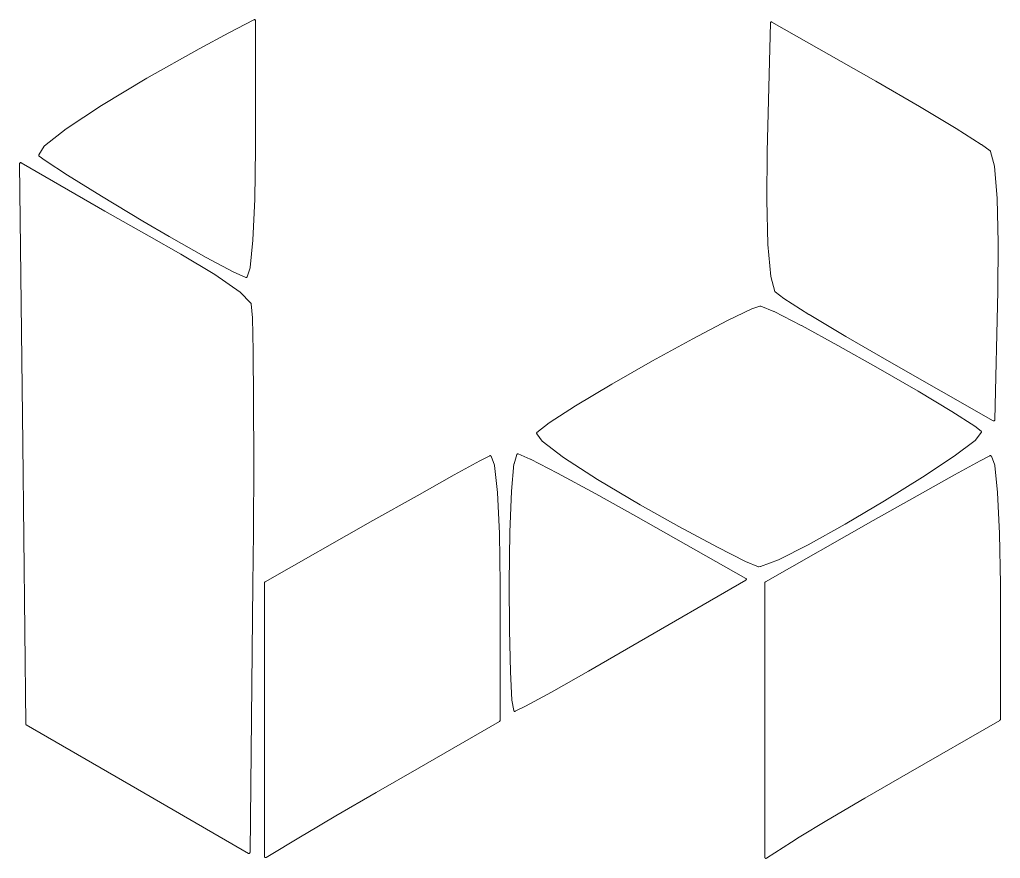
# Model space of a CAD drawing. Header units: millimetres. Extents: x 0 to 203, y 0 to 191.
# Drawn here: x 78.06 to 99.13, y 105.74 to 123.76 of the extents above; entities that cross this region are included whole.
import ezdxf

# ---------------------------------------------------------------- set-up
doc = ezdxf.new("R2010")
doc.units = ezdxf.units.MM
doc.layers.add('Engraving', color=7, linetype='Continuous', lineweight=0, true_color=0x3866dc)

msp = doc.modelspace()

# ---------------------------------------------------------------- linework, layer by layer
at = {"layer": 'Engraving', "linetype": 'Continuous'}
for p, q in [((82.554, 123.479), (83.091, 123.76)), ((83.091, 123.76), (83.095, 123.761)), ((83.095, 123.761), (83.1, 123.763)), ((83.1, 123.763), (83.1, 123.763)), ((83.1, 123.763), (83.1, 123.763)), ((83.1, 123.763), (83.104, 123.763)), ((83.104, 123.763), (83.108, 123.763)), ((83.108, 123.763), (83.108, 123.762)), ((83.108, 123.762), (83.108, 123.762)), ((83.108, 123.762), (83.112, 123.761)), ((83.112, 123.761), (83.112, 123.76)), ((83.112, 123.76), (83.112, 123.76)), ((83.112, 123.76), (83.112, 123.76)), ((83.112, 123.76), (83.116, 123.757)), ((83.116, 123.757), (83.121, 123.755)), ((83.121, 123.755), (83.121, 123.755)), ((83.121, 123.755), (83.121, 123.755)), ((83.121, 123.755), (83.121, 123.752)), ((83.121, 123.752), (83.121, 123.749)), ((83.121, 123.749), (83.121, 123.748)), ((83.121, 123.748), (83.125, 123.748)), ((83.125, 123.748), (83.125, 123.745)), ((83.125, 123.745), (83.125, 123.741)), ((83.125, 123.741), (83.125, 120.986)), ((94.19, 123.703), (94.195, 123.706)), ((94.19, 123.7), (94.19, 123.703)), ((94.19, 123.696), (94.19, 123.7)), ((94.19, 123.7), (94.19, 123.7)), ((94.19, 123.7), (94.19, 123.7)), ((94.195, 123.708), (94.199, 123.711)), ((94.195, 123.706), (94.195, 123.708)), ((94.195, 123.706), (94.195, 123.706)), ((94.195, 123.706), (94.195, 123.706)), ((94.199, 123.711), (94.203, 123.712)), ((94.199, 123.711), (94.199, 123.711)), ((94.199, 123.711), (94.199, 123.711)), ((94.203, 123.712), (94.207, 123.713)), ((94.207, 123.713), (94.211, 123.713)), ((94.207, 123.713), (94.207, 123.713)), ((94.207, 123.713), (94.207, 123.713)), ((94.207, 123.713), (94.207, 123.713)), ((94.211, 123.713), (94.211, 123.713)), ((94.211, 123.713), (94.211, 123.713)), ((94.211, 123.713), (94.216, 123.712)), ((94.216, 123.712), (94.22, 123.711)), ((94.22, 123.711), (96.45, 122.439)), ((94.118, 120.922), (94.186, 123.693)), ((94.186, 123.693), (94.19, 123.696)), ((81.915, 123.138), (82.554, 123.479)), ((82.554, 123.479), (82.554, 123.479)), ((82.554, 123.479), (82.554, 123.479)), ((80.789, 122.504), (81.915, 123.138)), ((81.915, 123.138), (81.915, 123.138)), ((81.915, 123.138), (81.915, 123.138)), ((79.812, 121.916), (80.789, 122.504)), ((80.789, 122.504), (80.789, 122.504)), ((80.789, 122.504), (80.789, 122.504)), ((96.45, 122.439), (96.45, 122.439)), ((96.45, 122.439), (96.45, 122.439)), ((96.45, 122.439), (97.389, 121.896)), ((79.054, 121.417), (79.812, 121.916)), ((79.812, 121.916), (79.812, 121.916)), ((79.812, 121.916), (79.812, 121.916)), ((97.389, 121.896), (97.389, 121.896)), ((97.389, 121.896), (97.389, 121.896)), ((97.389, 121.896), (98.176, 121.423)), ((78.589, 121.051), (79.054, 121.417)), ((79.054, 121.417), (79.054, 121.417)), ((79.054, 121.417), (79.054, 121.417)), ((98.176, 121.423), (98.176, 121.423)), ((98.176, 121.423), (98.176, 121.423)), ((98.176, 121.423), (98.718, 121.08)), ((78.47, 120.857), (78.58, 121.046)), ((78.58, 121.046), (78.585, 121.048)), ((78.58, 121.046), (78.58, 121.046)), ((78.58, 121.046), (78.58, 121.046)), ((78.585, 121.048), (78.585, 121.051)), ((78.585, 121.051), (78.589, 121.051)), ((78.589, 121.051), (78.589, 121.051)), ((83.125, 120.986), (83.108, 119.904)), ((83.125, 120.986), (83.125, 120.986)), ((83.125, 120.986), (83.125, 120.986)), ((98.718, 121.08), (98.722, 121.079)), ((98.722, 121.079), (98.722, 121.079)), ((98.722, 121.079), (98.908, 120.941)), ((78.466, 120.85), (78.47, 120.853)), ((78.466, 120.849), (78.466, 120.85)), ((78.466, 120.85), (78.466, 120.85)), ((78.466, 120.846), (78.466, 120.849)), ((78.466, 120.843), (78.466, 120.846)), ((78.466, 120.842), (78.466, 120.843)), ((78.47, 120.839), (78.466, 120.842)), ((78.466, 120.842), (78.466, 120.842)), ((78.47, 120.856), (78.47, 120.857)), ((78.47, 120.857), (78.47, 120.857)), ((78.47, 120.853), (78.47, 120.856)), ((78.47, 120.836), (78.47, 120.839)), ((78.47, 120.835), (78.47, 120.836)), ((78.47, 120.836), (78.47, 120.836)), ((78.47, 120.833), (78.47, 120.835)), ((78.474, 120.831), (78.47, 120.833)), ((78.474, 120.83), (78.474, 120.831)), ((78.601, 120.735), (78.474, 120.83)), ((78.474, 120.83), (78.474, 120.83)), ((94.11, 119.889), (94.118, 120.922)), ((94.118, 120.922), (94.118, 120.922)), ((94.118, 120.922), (94.118, 120.922)), ((98.908, 120.941), (98.913, 120.938)), ((98.913, 120.938), (98.913, 120.936)), ((98.913, 120.936), (98.913, 120.936)), ((98.913, 120.936), (98.913, 120.936)), ((98.913, 120.936), (98.917, 120.933)), ((98.917, 120.933), (98.917, 120.93)), ((98.917, 120.93), (99.002, 120.614)), ((78.056, 120.67), (78.06, 120.674)), ((78.123, 114.647), (78.056, 120.67)), ((78.056, 120.67), (78.056, 120.67)), ((78.056, 120.67), (78.056, 120.67)), ((78.06, 120.68), (78.064, 120.683)), ((78.06, 120.677), (78.06, 120.68)), ((78.06, 120.674), (78.06, 120.677)), ((78.06, 120.677), (78.06, 120.677)), ((78.06, 120.677), (78.06, 120.677)), ((78.064, 120.686), (78.068, 120.688)), ((78.064, 120.684), (78.064, 120.686)), ((78.064, 120.683), (78.064, 120.684)), ((78.064, 120.684), (78.064, 120.684)), ((78.068, 120.688), (78.072, 120.69)), ((78.068, 120.688), (78.068, 120.688)), ((78.068, 120.688), (78.068, 120.688)), ((78.072, 120.69), (78.077, 120.691)), ((78.077, 120.691), (78.077, 120.691)), ((78.077, 120.691), (78.077, 120.691)), ((78.077, 120.691), (78.077, 120.691)), ((78.077, 120.691), (78.081, 120.691)), ((78.081, 120.691), (78.081, 120.691)), ((78.081, 120.691), (78.085, 120.69)), ((78.081, 120.691), (78.081, 120.691)), ((78.085, 120.69), (78.089, 120.688)), ((78.089, 120.688), (78.089, 120.688)), ((78.089, 120.688), (78.089, 120.688)), ((78.089, 120.688), (79.109, 120.096)), ((78.601, 120.734), (78.601, 120.735)), ((78.601, 120.735), (78.601, 120.735)), ((79.084, 120.421), (78.601, 120.734)), ((99.002, 120.614), (99.002, 120.612)), ((99.002, 120.612), (99.002, 120.61)), ((99.002, 120.61), (99.057, 119.921)), ((79.816, 119.967), (79.084, 120.421)), ((79.084, 120.421), (79.084, 120.421)), ((79.084, 120.421), (79.084, 120.421)), ((79.109, 120.096), (79.888, 119.648)), ((80.704, 119.434), (79.816, 119.967)), ((79.816, 119.967), (79.816, 119.967)), ((79.816, 119.967), (79.816, 119.967)), ((99.057, 119.921), (99.057, 119.921)), ((99.057, 119.921), (99.057, 119.92)), ((99.057, 119.92), (99.082, 118.962)), ((83.108, 119.903), (83.07, 119.022)), ((83.108, 119.904), (83.108, 119.904)), ((83.108, 119.904), (83.108, 119.903)), ((94.135, 118.931), (94.11, 119.889)), ((94.11, 119.889), (94.11, 119.889)), ((94.11, 119.889), (94.11, 119.889)), ((79.888, 119.648), (80.84, 119.107)), ((81.267, 119.104), (80.704, 119.434)), ((80.704, 119.434), (80.704, 119.434)), ((80.704, 119.434), (80.704, 119.434)), ((80.84, 119.107), (80.84, 119.107)), ((80.84, 119.107), (81.521, 118.723)), ((82.063, 118.651), (81.267, 119.104)), ((81.267, 119.104), (81.267, 119.104)), ((81.267, 119.104), (81.267, 119.104)), ((83.07, 119.021), (83.011, 118.436)), ((83.07, 119.022), (83.07, 119.022)), ((83.07, 119.022), (83.07, 119.021)), ((94.135, 118.93), (94.135, 118.931)), ((94.135, 118.931), (94.135, 118.931)), ((94.195, 118.241), (94.135, 118.93)), ((99.082, 118.962), (99.073, 117.929)), ((99.082, 118.962), (99.082, 118.962)), ((99.082, 118.962), (99.082, 118.962)), ((81.521, 118.723), (81.521, 118.723)), ((81.521, 118.723), (81.521, 118.723)), ((81.521, 118.723), (82.249, 118.287)), ((82.643, 118.339), (82.063, 118.651)), ((82.063, 118.651), (82.063, 118.651)), ((82.063, 118.651), (82.063, 118.651)), ((83.011, 118.43), (82.943, 118.233)), ((83.011, 118.436), (83.011, 118.433)), ((83.011, 118.433), (83.011, 118.43)), ((82.249, 118.287), (82.249, 118.287)), ((82.249, 118.287), (82.249, 118.286)), ((82.249, 118.286), (82.791, 117.906)), ((82.647, 118.339), (82.643, 118.339)), ((82.913, 118.22), (82.647, 118.339)), ((82.647, 118.339), (82.647, 118.339)), ((82.918, 118.219), (82.913, 118.22)), ((82.922, 118.218), (82.918, 118.219)), ((82.934, 118.221), (82.93, 118.221)), ((82.93, 118.221), (82.93, 118.219)), ((82.93, 118.219), (82.93, 118.219)), ((82.939, 118.224), (82.934, 118.222)), ((82.934, 118.222), (82.934, 118.222)), ((82.934, 118.222), (82.934, 118.221)), ((82.943, 118.228), (82.939, 118.227)), ((82.939, 118.227), (82.939, 118.226)), ((82.939, 118.226), (82.939, 118.224)), ((82.943, 118.233), (82.943, 118.23)), ((82.943, 118.23), (82.943, 118.228)), ((94.195, 118.239), (94.195, 118.241)), ((94.195, 118.238), (94.195, 118.239)), ((94.279, 117.922), (94.195, 118.238)), ((82.926, 118.218), (82.922, 118.218)), ((82.922, 118.218), (82.922, 118.218)), ((82.922, 118.218), (82.922, 118.218)), ((82.93, 118.219), (82.926, 118.219)), ((82.926, 118.219), (82.926, 118.218)), ((82.791, 117.906), (82.791, 117.904)), ((82.791, 117.904), (82.791, 117.903)), ((82.791, 117.903), (83.023, 117.67)), ((94.279, 117.918), (94.279, 117.922)), ((94.279, 117.915), (94.279, 117.918)), ((94.283, 117.913), (94.279, 117.915)), ((94.279, 117.915), (94.279, 117.915)), ((94.279, 117.915), (94.279, 117.915)), ((94.288, 117.91), (94.283, 117.913)), ((94.474, 117.772), (94.288, 117.91)), ((99.073, 117.929), (99.006, 115.158)), ((99.073, 117.929), (99.073, 117.929)), ((99.073, 117.929), (99.073, 117.929)), ((83.023, 117.67), (83.028, 117.667)), ((83.028, 117.667), (83.028, 117.664)), ((83.028, 117.664), (83.028, 117.664)), ((83.028, 117.664), (83.028, 117.664)), ((83.028, 117.664), (83.028, 117.661)), ((83.028, 117.661), (83.028, 117.657)), ((83.028, 117.657), (83.057, 117.351)), ((93.788, 117.55), (93.962, 117.606)), ((93.962, 117.606), (93.966, 117.606)), ((93.966, 117.606), (93.97, 117.607)), ((93.97, 117.607), (93.97, 117.607)), ((93.97, 117.607), (93.974, 117.606)), ((93.97, 117.607), (93.97, 117.607)), ((93.974, 117.606), (93.979, 117.605)), ((93.979, 117.605), (94.262, 117.49)), ((94.474, 117.771), (94.474, 117.772)), ((94.474, 117.772), (94.474, 117.772)), ((95.015, 117.428), (94.474, 117.771)), ((93.264, 117.299), (93.788, 117.549)), ((93.788, 117.549), (93.788, 117.55)), ((93.788, 117.549), (93.788, 117.549)), ((94.262, 117.49), (94.262, 117.489)), ((94.262, 117.489), (94.266, 117.489)), ((94.266, 117.489), (94.85, 117.189)), ((95.02, 117.428), (95.015, 117.428)), ((95.807, 116.955), (95.02, 117.428)), ((95.02, 117.428), (95.02, 117.428)), ((83.057, 117.351), (83.057, 117.351)), ((83.057, 117.351), (83.057, 117.35)), ((83.057, 117.35), (83.074, 116.636)), ((92.519, 116.905), (93.264, 117.299)), ((93.264, 117.299), (93.264, 117.299)), ((93.264, 117.299), (93.264, 117.299)), ((94.85, 117.189), (94.855, 117.188)), ((94.855, 117.188), (94.855, 117.188)), ((94.855, 117.188), (95.637, 116.762)), ((96.742, 116.412), (95.807, 116.955)), ((95.807, 116.955), (95.807, 116.955)), ((95.807, 116.955), (95.807, 116.955)), ((91.651, 116.426), (92.519, 116.905)), ((92.519, 116.905), (92.519, 116.905)), ((92.519, 116.905), (92.519, 116.905)), ((95.637, 116.762), (95.637, 116.762)), ((95.637, 116.762), (95.637, 116.762)), ((95.637, 116.762), (96.505, 116.272)), ((83.074, 116.636), (83.074, 116.636)), ((83.074, 116.636), (83.074, 116.636)), ((83.074, 116.636), (83.083, 115.583)), ((90.78, 115.925), (91.651, 116.426)), ((91.651, 116.426), (91.651, 116.426)), ((91.651, 116.426), (91.651, 116.426)), ((98.976, 115.14), (96.742, 116.412)), ((96.742, 116.412), (96.742, 116.412)), ((96.742, 116.412), (96.742, 116.412)), ((96.505, 116.272), (96.505, 116.272)), ((96.505, 116.272), (96.505, 116.272)), ((96.505, 116.272), (97.36, 115.779)), ((90.001, 115.462), (90.78, 115.925)), ((90.78, 115.925), (90.78, 115.925)), ((90.78, 115.925), (90.78, 115.925)), ((97.36, 115.779), (97.36, 115.779)), ((97.36, 115.779), (97.36, 115.779)), ((97.36, 115.779), (98.083, 115.342)), ((83.083, 115.583), (83.083, 115.583)), ((83.083, 115.583), (83.083, 115.583)), ((83.083, 115.583), (83.087, 114.26)), ((89.43, 115.097), (90.001, 115.462)), ((90.001, 115.462), (90.001, 115.462)), ((90.001, 115.462), (90.001, 115.462)), ((98.083, 115.342), (98.088, 115.342)), ((98.088, 115.342), (98.088, 115.342)), ((98.088, 115.342), (98.578, 115.024)), ((89.172, 114.892), (89.43, 115.096)), ((89.43, 115.096), (89.43, 115.097)), ((89.43, 115.097), (89.43, 115.097)), ((98.98, 115.139), (98.976, 115.14)), ((98.98, 115.138), (98.98, 115.139)), ((98.985, 115.138), (98.98, 115.138)), ((98.98, 115.138), (98.98, 115.138)), ((98.98, 115.138), (98.98, 115.138)), ((98.989, 115.138), (98.985, 115.138)), ((98.993, 115.139), (98.989, 115.138)), ((98.989, 115.138), (98.989, 115.138)), ((98.989, 115.138), (98.989, 115.138)), ((98.997, 115.14), (98.993, 115.139)), ((99.002, 115.145), (98.997, 115.143)), ((98.997, 115.143), (98.997, 115.14)), ((98.997, 115.14), (98.997, 115.14)), ((98.997, 115.14), (98.997, 115.14)), ((99.006, 115.148), (99.002, 115.145)), ((99.002, 115.145), (99.002, 115.145)), ((99.002, 115.145), (99.002, 115.145)), ((99.006, 115.158), (99.006, 115.155)), ((99.006, 115.155), (99.006, 115.151)), ((99.006, 115.151), (99.006, 115.151)), ((99.006, 115.151), (99.006, 115.151)), ((99.006, 115.151), (99.006, 115.148)), ((89.163, 114.88), (89.167, 114.882)), ((89.163, 114.879), (89.163, 114.88)), ((89.163, 114.877), (89.163, 114.879)), ((89.163, 114.875), (89.163, 114.877)), ((89.163, 114.873), (89.163, 114.875)), ((89.163, 114.871), (89.163, 114.873)), ((89.167, 114.87), (89.163, 114.871)), ((89.167, 114.888), (89.172, 114.89)), ((89.167, 114.887), (89.167, 114.888)), ((89.167, 114.885), (89.167, 114.887)), ((89.167, 114.884), (89.167, 114.885)), ((89.167, 114.882), (89.167, 114.884)), ((89.167, 114.868), (89.167, 114.87)), ((89.167, 114.865), (89.167, 114.868)), ((89.167, 114.863), (89.167, 114.865)), ((89.167, 114.865), (89.167, 114.865)), ((89.282, 114.705), (89.167, 114.863)), ((89.172, 114.891), (89.172, 114.892)), ((89.172, 114.89), (89.172, 114.891)), ((98.578, 115.024), (98.578, 115.023)), ((98.578, 115.023), (98.583, 115.022)), ((98.583, 115.022), (98.714, 114.919)), ((98.718, 114.889), (98.591, 114.721)), ((98.714, 114.919), (98.718, 114.917)), ((98.718, 114.917), (98.718, 114.916)), ((98.718, 114.916), (98.718, 114.915)), ((98.718, 114.915), (98.718, 114.913)), ((98.718, 114.913), (98.722, 114.912)), ((98.722, 114.892), (98.718, 114.891)), ((98.718, 114.891), (98.718, 114.889)), ((98.722, 114.912), (98.722, 114.91)), ((98.722, 114.91), (98.722, 114.908)), ((98.722, 114.908), (98.722, 114.906)), ((98.722, 114.906), (98.722, 114.905)), ((98.722, 114.905), (98.722, 114.903)), ((98.722, 114.903), (98.722, 114.901)), ((98.722, 114.901), (98.722, 114.899)), ((98.722, 114.899), (98.722, 114.897)), ((98.722, 114.897), (98.722, 114.895)), ((98.722, 114.895), (98.722, 114.894)), ((98.722, 114.894), (98.722, 114.892)), ((78.187, 108.625), (78.123, 114.647)), ((78.123, 114.647), (78.123, 114.647)), ((89.286, 114.703), (89.282, 114.705)), ((89.286, 114.7), (89.286, 114.703)), ((89.743, 114.354), (89.286, 114.7)), ((98.587, 114.717), (98.134, 114.379)), ((98.591, 114.721), (98.587, 114.719)), ((98.587, 114.719), (98.587, 114.717)), ((88.744, 114.424), (88.749, 114.427)), ((88.749, 114.427), (88.753, 114.429)), ((88.749, 114.427), (88.749, 114.427)), ((88.749, 114.427), (88.749, 114.427)), ((88.753, 114.429), (88.753, 114.43)), ((88.753, 114.43), (88.753, 114.43)), ((88.753, 114.43), (88.757, 114.43)), ((88.757, 114.43), (88.761, 114.431)), ((88.757, 114.43), (88.757, 114.43)), ((88.761, 114.431), (88.761, 114.431)), ((88.761, 114.431), (88.766, 114.43)), ((88.761, 114.431), (88.761, 114.431)), ((88.766, 114.43), (88.77, 114.429)), ((88.77, 114.429), (89.028, 114.318)), ((83.087, 114.259), (83.078, 112.736)), ((83.087, 114.26), (83.087, 114.26)), ((83.087, 114.26), (83.087, 114.259)), ((87.394, 113.976), (87.945, 114.28)), ((87.945, 114.281), (88.156, 114.389)), ((87.945, 114.28), (87.945, 114.281)), ((87.945, 114.28), (87.945, 114.28)), ((88.156, 114.39), (88.16, 114.391)), ((88.156, 114.389), (88.156, 114.39)), ((88.16, 114.391), (88.16, 114.391)), ((88.16, 114.391), (88.16, 114.391)), ((88.16, 114.391), (88.165, 114.391)), ((88.165, 114.391), (88.169, 114.391)), ((88.169, 114.391), (88.169, 114.391)), ((88.169, 114.391), (88.169, 114.391)), ((88.169, 114.391), (88.173, 114.389)), ((88.173, 114.389), (88.177, 114.389)), ((88.177, 114.389), (88.177, 114.388)), ((88.177, 114.388), (88.177, 114.388)), ((88.177, 114.388), (88.177, 114.386)), ((88.177, 114.386), (88.182, 114.384)), ((88.182, 114.384), (88.182, 114.383)), ((88.182, 114.383), (88.182, 114.383)), ((88.182, 114.383), (88.182, 114.38)), ((88.182, 114.38), (88.186, 114.378)), ((88.186, 114.378), (88.258, 114.186)), ((88.677, 114.216), (88.681, 114.218)), ((88.677, 114.214), (88.677, 114.216)), ((88.681, 114.218), (88.74, 114.416)), ((88.74, 114.419), (88.744, 114.422)), ((88.74, 114.416), (88.74, 114.419)), ((88.744, 114.422), (88.744, 114.424)), ((88.744, 114.422), (88.744, 114.422)), ((88.744, 114.422), (88.744, 114.422)), ((89.028, 114.318), (89.032, 114.318)), ((89.032, 114.318), (89.032, 114.317)), ((89.032, 114.317), (89.616, 114.016)), ((89.743, 114.353), (89.743, 114.354)), ((89.743, 114.354), (89.743, 114.354)), ((90.471, 113.881), (89.743, 114.353)), ((98.134, 114.378), (97.453, 113.928)), ((98.134, 114.379), (98.134, 114.379)), ((98.134, 114.379), (98.134, 114.378)), ((98.143, 113.976), (98.693, 114.28)), ((98.693, 114.281), (98.904, 114.389)), ((98.693, 114.28), (98.693, 114.281)), ((98.693, 114.28), (98.693, 114.28)), ((98.904, 114.39), (98.908, 114.391)), ((98.904, 114.389), (98.904, 114.39)), ((98.908, 114.391), (98.908, 114.391)), ((98.908, 114.391), (98.908, 114.391)), ((98.908, 114.391), (98.913, 114.391)), ((98.913, 114.391), (98.917, 114.391)), ((98.917, 114.391), (98.917, 114.391)), ((98.917, 114.391), (98.917, 114.391)), ((98.917, 114.391), (98.921, 114.389)), ((98.921, 114.389), (98.925, 114.389)), ((98.925, 114.389), (98.925, 114.388)), ((98.925, 114.388), (98.925, 114.388)), ((98.925, 114.388), (98.925, 114.386)), ((98.925, 114.386), (98.93, 114.384)), ((98.93, 114.384), (98.93, 114.383)), ((98.93, 114.383), (98.93, 114.383)), ((98.93, 114.383), (98.93, 114.38)), ((98.93, 114.38), (98.934, 114.378)), ((98.934, 114.378), (99.006, 114.186)), ((88.258, 114.186), (88.258, 114.183)), ((88.258, 114.183), (88.262, 114.181)), ((88.262, 114.181), (88.321, 113.6)), ((88.626, 113.627), (88.677, 114.214)), ((89.616, 114.016), (89.616, 114.016)), ((89.616, 114.016), (89.616, 114.016)), ((89.616, 114.016), (90.437, 113.571)), ((99.006, 114.186), (99.006, 114.183)), ((99.006, 114.183), (99.01, 114.181)), ((99.01, 114.181), (99.069, 113.601)), ((86.595, 113.531), (87.394, 113.976)), ((87.394, 113.976), (87.394, 113.976)), ((87.394, 113.976), (87.394, 113.976)), ((91.389, 113.336), (90.471, 113.881)), ((90.471, 113.881), (90.471, 113.881)), ((90.471, 113.881), (90.471, 113.881)), ((97.453, 113.927), (96.64, 113.422)), ((97.343, 113.531), (98.143, 113.976)), ((97.453, 113.928), (97.453, 113.928)), ((97.453, 113.928), (97.453, 113.927)), ((98.143, 113.976), (98.143, 113.976)), ((98.143, 113.976), (98.143, 113.976)), ((88.321, 113.6), (88.321, 113.6)), ((88.321, 113.6), (88.321, 113.599)), ((88.321, 113.599), (88.364, 112.718)), ((88.588, 112.745), (88.626, 113.626)), ((88.626, 113.626), (88.626, 113.627)), ((88.626, 113.627), (88.626, 113.627)), ((99.069, 113.601), (99.069, 113.6)), ((99.069, 113.6), (99.069, 113.599)), ((99.069, 113.599), (99.112, 112.719)), ((85.647, 112.995), (86.595, 113.531)), ((86.595, 113.531), (86.595, 113.531)), ((86.595, 113.531), (86.595, 113.531)), ((90.437, 113.571), (90.437, 113.571)), ((90.437, 113.571), (90.437, 113.571)), ((90.437, 113.571), (91.296, 113.091)), ((96.64, 113.422), (95.79, 112.919)), ((96.395, 112.995), (97.343, 113.531)), ((96.64, 113.422), (96.64, 113.422)), ((96.64, 113.422), (96.64, 113.422)), ((97.343, 113.531), (97.343, 113.531)), ((97.343, 113.531), (97.343, 113.531)), ((92.218, 112.87), (91.389, 113.336)), ((91.389, 113.336), (91.389, 113.336)), ((91.389, 113.336), (91.389, 113.336)), ((83.332, 111.682), (85.647, 112.995)), ((85.647, 112.995), (85.647, 112.995)), ((85.647, 112.995), (85.647, 112.995)), ((91.296, 113.091), (91.296, 113.091)), ((91.296, 113.091), (91.296, 113.091)), ((91.296, 113.091), (93.657, 111.754)), ((94.08, 111.682), (96.395, 112.995)), ((96.395, 112.995), (96.395, 112.995)), ((96.395, 112.995), (96.395, 112.995)), ((88.575, 111.663), (88.588, 112.745)), ((88.588, 112.745), (88.588, 112.745)), ((88.588, 112.745), (88.588, 112.745)), ((93.048, 112.422), (92.218, 112.87)), ((92.218, 112.87), (92.218, 112.87)), ((92.218, 112.87), (92.218, 112.87)), ((95.79, 112.919), (94.999, 112.478)), ((95.79, 112.919), (95.79, 112.919)), ((95.79, 112.919), (95.79, 112.919)), ((83.078, 112.736), (83.07, 111.625)), ((83.078, 112.736), (83.078, 112.736)), ((83.078, 112.736), (83.078, 112.736)), ((88.364, 112.718), (88.364, 112.718)), ((88.364, 112.718), (88.364, 112.718)), ((88.364, 112.718), (88.38, 111.626)), ((99.112, 112.719), (99.112, 112.719)), ((99.112, 112.719), (99.112, 112.719)), ((99.112, 112.719), (99.128, 111.628)), ((93.649, 112.117), (93.048, 112.422)), ((93.048, 112.422), (93.048, 112.422)), ((93.048, 112.422), (93.048, 112.422)), ((94.999, 112.477), (94.364, 112.154)), ((94.999, 112.478), (94.999, 112.478)), ((94.999, 112.478), (94.999, 112.477)), ((93.928, 112.004), (93.649, 112.117)), ((93.649, 112.117), (93.649, 112.117)), ((93.649, 112.117), (93.649, 112.117)), ((94.36, 112.153), (93.974, 112.007)), ((94.364, 112.154), (94.36, 112.154)), ((94.36, 112.154), (94.36, 112.153)), ((93.928, 112.003), (93.928, 112.004)), ((93.928, 112.004), (93.928, 112.004)), ((93.932, 112.003), (93.928, 112.003)), ((93.936, 112.003), (93.932, 112.002)), ((93.932, 112.002), (93.932, 112.003)), ((93.97, 112.006), (93.936, 112.002)), ((93.936, 112.002), (93.936, 112.003)), ((93.974, 112.007), (93.97, 112.006)), ((93.974, 112.007), (93.974, 112.007)), ((93.657, 111.717), (91.232, 110.308)), ((93.657, 111.754), (93.657, 111.754)), ((93.657, 111.754), (93.657, 111.754)), ((93.657, 111.754), (93.661, 111.751)), ((93.661, 111.719), (93.657, 111.717)), ((93.657, 111.717), (93.657, 111.717)), ((93.657, 111.717), (93.657, 111.717)), ((93.661, 111.751), (93.666, 111.749)), ((93.666, 111.722), (93.661, 111.719)), ((93.666, 111.749), (93.666, 111.749)), ((93.666, 111.749), (93.666, 111.749)), ((93.666, 111.749), (93.666, 111.745)), ((93.666, 111.745), (93.666, 111.743)), ((93.666, 111.743), (93.666, 111.743)), ((93.666, 111.743), (93.666, 111.743)), ((93.666, 111.743), (93.67, 111.738)), ((93.67, 111.732), (93.666, 111.728)), ((93.666, 111.728), (93.666, 111.728)), ((93.666, 111.728), (93.666, 111.728)), ((93.666, 111.728), (93.666, 111.725)), ((93.666, 111.725), (93.666, 111.722)), ((93.666, 111.722), (93.666, 111.722)), ((93.666, 111.722), (93.666, 111.722)), ((93.67, 111.738), (93.67, 111.735)), ((93.67, 111.735), (93.67, 111.735)), ((93.67, 111.735), (93.67, 111.735)), ((93.67, 111.735), (93.67, 111.732)), ((83.07, 111.624), (83.006, 105.862)), ((83.07, 111.625), (83.07, 111.625)), ((83.07, 111.625), (83.07, 111.624)), ((83.32, 111.667), (83.324, 111.67)), ((83.32, 111.663), (83.32, 111.667)), ((83.32, 105.772), (83.32, 111.663)), ((83.32, 111.663), (83.32, 111.663)), ((83.32, 111.663), (83.32, 111.663)), ((83.324, 111.677), (83.328, 111.679)), ((83.324, 111.673), (83.324, 111.677)), ((83.324, 111.677), (83.324, 111.677)), ((83.324, 111.677), (83.324, 111.677)), ((83.324, 111.671), (83.324, 111.673)), ((83.324, 111.67), (83.324, 111.671)), ((83.324, 111.67), (83.324, 111.67)), ((83.328, 111.679), (83.332, 111.681)), ((83.332, 111.681), (83.332, 111.682)), ((83.332, 111.682), (83.332, 111.682)), ((88.38, 111.626), (88.38, 111.626)), ((88.38, 111.626), (88.38, 111.626)), ((88.38, 111.626), (88.38, 111.574)), ((88.38, 111.574), (88.38, 108.698)), ((88.584, 110.642), (88.575, 111.663)), ((88.575, 111.663), (88.575, 111.663)), ((88.575, 111.663), (88.575, 111.663)), ((94.068, 111.667), (94.072, 111.67)), ((94.068, 111.663), (94.068, 111.667)), ((94.068, 105.756), (94.068, 111.663)), ((94.068, 111.663), (94.068, 111.663)), ((94.068, 111.663), (94.068, 111.663)), ((94.072, 111.677), (94.076, 111.679)), ((94.072, 111.673), (94.072, 111.677)), ((94.072, 111.677), (94.072, 111.677)), ((94.072, 111.677), (94.072, 111.677)), ((94.072, 111.671), (94.072, 111.673)), ((94.072, 111.67), (94.072, 111.671)), ((94.072, 111.67), (94.072, 111.67)), ((94.076, 111.679), (94.08, 111.681)), ((94.08, 111.681), (94.08, 111.682)), ((94.08, 111.682), (94.08, 111.682)), ((99.128, 111.628), (99.128, 111.628)), ((99.128, 111.628), (99.128, 111.627)), ((99.128, 111.627), (99.128, 111.584)), ((99.128, 111.584), (99.128, 108.719)), ((88.584, 110.641), (88.584, 110.642)), ((88.605, 109.745), (88.584, 110.641)), ((88.584, 110.641), (88.584, 110.641)), ((91.232, 110.308), (90.276, 109.756)), ((91.232, 110.308), (91.232, 110.308)), ((91.232, 110.308), (91.232, 110.308)), ((88.634, 109.139), (88.605, 109.745)), ((88.605, 109.745), (88.605, 109.745)), ((88.605, 109.745), (88.605, 109.745)), ((90.276, 109.756), (89.481, 109.306)), ((90.276, 109.756), (90.276, 109.756)), ((90.276, 109.756), (90.276, 109.756)), ((89.481, 109.306), (88.926, 109.004)), ((89.481, 109.306), (89.481, 109.306)), ((89.481, 109.306), (89.481, 109.306)), ((88.634, 109.137), (88.634, 109.139)), ((88.634, 109.136), (88.634, 109.137)), ((88.677, 108.913), (88.634, 109.136)), ((88.926, 109.004), (88.706, 108.897)), ((88.926, 109.004), (88.926, 109.004)), ((88.926, 109.004), (88.926, 109.004)), ((88.677, 108.912), (88.677, 108.913)), ((88.677, 108.911), (88.677, 108.912)), ((88.677, 108.908), (88.677, 108.911)), ((88.677, 108.906), (88.677, 108.908)), ((88.681, 108.905), (88.677, 108.906)), ((88.681, 108.904), (88.681, 108.905)), ((88.681, 108.902), (88.681, 108.904)), ((88.681, 108.9), (88.681, 108.902)), ((88.685, 108.9), (88.681, 108.9)), ((88.685, 108.899), (88.685, 108.9)), ((88.685, 108.898), (88.685, 108.899)), ((88.689, 108.896), (88.685, 108.898)), ((88.694, 108.896), (88.689, 108.896)), ((88.689, 108.896), (88.689, 108.896)), ((88.689, 108.896), (88.689, 108.896)), ((88.698, 108.895), (88.694, 108.896)), ((88.702, 108.896), (88.698, 108.895)), ((88.698, 108.895), (88.698, 108.896)), ((88.698, 108.896), (88.698, 108.895)), ((88.706, 108.897), (88.702, 108.896)), ((88.702, 108.896), (88.702, 108.896)), ((88.706, 108.897), (88.706, 108.897)), ((78.187, 108.622), (78.187, 108.625)), ((78.187, 108.618), (78.187, 108.622)), ((78.187, 108.615), (78.187, 108.618)), ((78.187, 108.618), (78.187, 108.618)), ((78.187, 108.618), (78.187, 108.618)), ((78.191, 108.612), (78.187, 108.615)), ((78.195, 108.61), (78.191, 108.612)), ((78.191, 108.612), (78.191, 108.612)), ((78.191, 108.612), (78.191, 108.612)), ((78.195, 108.607), (78.195, 108.61)), ((80.586, 107.226), (78.195, 108.607)), ((88.368, 108.68), (86.637, 107.683)), ((88.372, 108.684), (88.368, 108.681)), ((88.368, 108.681), (88.368, 108.68)), ((88.376, 108.689), (88.372, 108.685)), ((88.372, 108.685), (88.372, 108.685)), ((88.372, 108.685), (88.372, 108.684)), ((88.38, 108.698), (88.376, 108.695)), ((88.376, 108.695), (88.376, 108.691)), ((88.376, 108.691), (88.376, 108.691)), ((88.376, 108.691), (88.376, 108.691)), ((88.376, 108.691), (88.376, 108.689)), ((99.116, 108.701), (97.144, 107.568)), ((99.12, 108.704), (99.116, 108.701)), ((99.116, 108.701), (99.116, 108.701)), ((99.116, 108.701), (99.116, 108.701)), ((99.124, 108.709), (99.12, 108.706)), ((99.12, 108.706), (99.12, 108.706)), ((99.12, 108.706), (99.12, 108.706)), ((99.12, 108.706), (99.12, 108.704)), ((99.128, 108.719), (99.124, 108.714)), ((99.124, 108.714), (99.124, 108.712)), ((99.124, 108.712), (99.124, 108.712)), ((99.124, 108.712), (99.124, 108.712)), ((99.124, 108.712), (99.124, 108.709)), ((99.128, 108.719), (99.128, 108.719)), ((99.128, 108.719), (99.128, 108.719)), ((86.637, 107.683), (85.715, 107.15)), ((86.637, 107.683), (86.637, 107.683)), ((97.144, 107.568), (96.217, 107.031)), ((97.144, 107.568), (97.144, 107.568)), ((82.973, 105.844), (80.586, 107.226)), ((85.715, 107.15), (84.851, 106.647)), ((85.715, 107.15), (85.715, 107.15)), ((96.217, 107.031), (95.396, 106.547)), ((96.217, 107.031), (96.217, 107.031)), ((84.851, 106.647), (84.212, 106.269)), ((84.851, 106.647), (84.851, 106.647)), ((95.396, 106.547), (94.804, 106.19)), ((95.396, 106.547), (95.396, 106.547)), ((84.128, 106.22), (83.353, 105.754)), ((84.212, 106.269), (84.128, 106.22)), ((84.128, 106.22), (84.128, 106.22)), ((84.212, 106.269), (84.212, 106.269)), ((94.639, 106.087), (94.101, 105.739)), ((94.804, 106.19), (94.639, 106.087)), ((82.977, 105.843), (82.973, 105.844)), ((82.981, 105.842), (82.977, 105.843)), ((82.985, 105.842), (82.981, 105.842)), ((82.981, 105.842), (82.981, 105.842)), ((82.981, 105.842), (82.981, 105.842)), ((82.989, 105.843), (82.985, 105.842)), ((82.985, 105.842), (82.985, 105.842)), ((82.985, 105.842), (82.985, 105.842)), ((82.985, 105.842), (82.985, 105.842)), ((82.994, 105.844), (82.989, 105.843)), ((82.998, 105.847), (82.994, 105.844)), ((82.994, 105.844), (82.994, 105.844)), ((82.994, 105.844), (82.994, 105.844)), ((83.002, 105.852), (82.998, 105.849)), ((82.998, 105.849), (82.998, 105.849)), ((82.998, 105.849), (82.998, 105.849)), ((82.998, 105.849), (82.998, 105.847)), ((83.006, 105.862), (83.002, 105.859)), ((83.002, 105.859), (83.002, 105.855)), ((83.002, 105.855), (83.002, 105.855)), ((83.002, 105.855), (83.002, 105.855)), ((83.002, 105.855), (83.002, 105.852)), ((83.32, 105.769), (83.32, 105.772)), ((83.32, 105.772), (83.32, 105.772)), ((83.32, 105.772), (83.32, 105.772)), ((83.32, 105.765), (83.32, 105.769)), ((83.324, 105.765), (83.32, 105.765)), ((83.324, 105.762), (83.324, 105.765)), ((83.324, 105.765), (83.324, 105.765)), ((83.324, 105.759), (83.324, 105.762)), ((83.324, 105.758), (83.324, 105.759)), ((83.324, 105.759), (83.324, 105.759)), ((83.328, 105.756), (83.324, 105.758)), ((83.332, 105.754), (83.328, 105.756)), ((83.336, 105.753), (83.332, 105.754)), ((83.332, 105.754), (83.332, 105.754)), ((83.332, 105.754), (83.332, 105.754)), ((83.336, 105.752), (83.336, 105.753)), ((83.341, 105.752), (83.336, 105.752)), ((83.336, 105.752), (83.336, 105.752)), ((83.336, 105.752), (83.336, 105.752)), ((83.345, 105.752), (83.341, 105.752)), ((83.349, 105.753), (83.345, 105.752)), ((83.345, 105.752), (83.345, 105.752)), ((83.345, 105.752), (83.345, 105.752)), ((83.353, 105.754), (83.349, 105.753)), ((83.353, 105.754), (83.353, 105.754)), ((83.353, 105.754), (83.353, 105.754)), ((94.068, 105.755), (94.068, 105.756)), ((94.068, 105.756), (94.068, 105.756)), ((94.068, 105.752), (94.068, 105.755)), ((94.068, 105.749), (94.068, 105.752)), ((94.072, 105.749), (94.068, 105.749)), ((94.072, 105.748), (94.072, 105.749)), ((94.072, 105.746), (94.072, 105.748)), ((94.072, 105.743), (94.072, 105.746)), ((94.072, 105.742), (94.072, 105.743)), ((94.076, 105.742), (94.072, 105.742)), ((94.076, 105.74), (94.076, 105.742)), ((94.08, 105.738), (94.076, 105.74)), ((94.085, 105.737), (94.08, 105.738)), ((94.08, 105.738), (94.08, 105.738)), ((94.08, 105.738), (94.08, 105.738)), ((94.085, 105.736), (94.085, 105.737)), ((94.089, 105.736), (94.085, 105.736)), ((94.085, 105.736), (94.085, 105.736)), ((94.093, 105.736), (94.089, 105.736)), ((94.089, 105.736), (94.089, 105.736)), ((94.097, 105.737), (94.093, 105.736)), ((94.093, 105.736), (94.093, 105.736)), ((94.093, 105.736), (94.093, 105.736)), ((94.101, 105.738), (94.097, 105.737)), ((94.101, 105.739), (94.101, 105.738)), ((94.101, 105.738), (94.101, 105.738))]:
    msp.add_line(p, q, dxfattribs=at)

doc.saveas('drawing.dxf')
